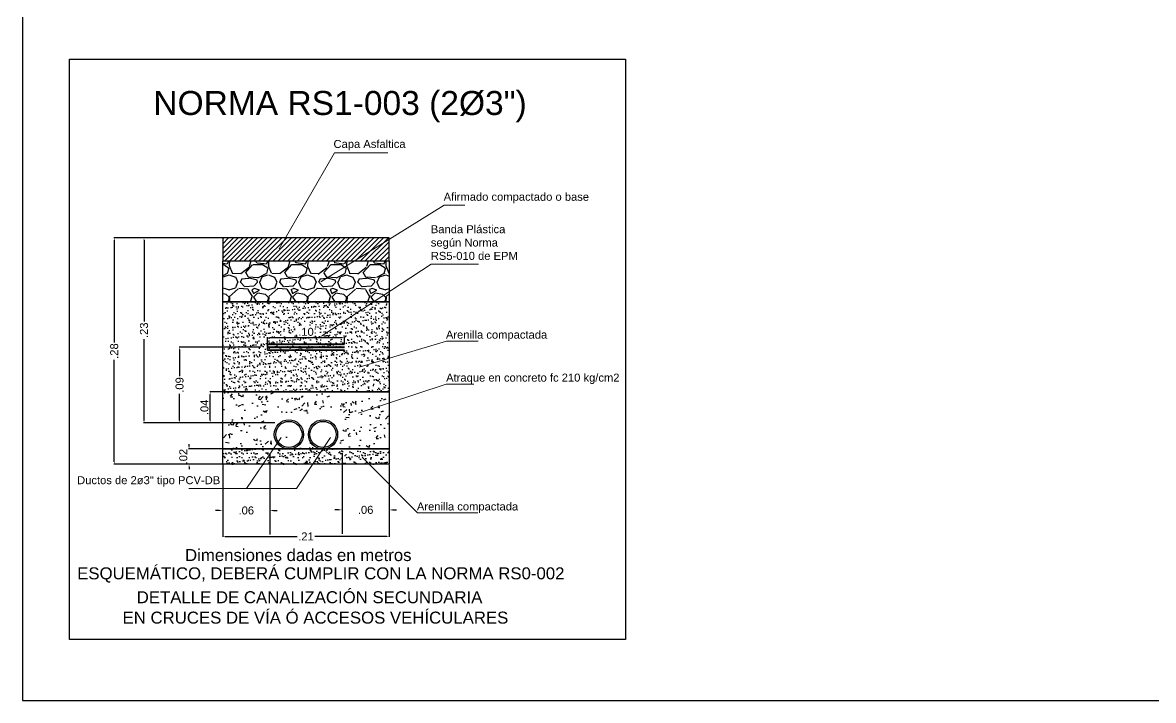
# Model space of a CAD drawing. Header units: metres. Extents: x 227 to 376, y 149 to 264.
# Drawn here: x 227.17 to 255.43, y 149.48 to 166.42 of the extents above; entities that cross this region are included whole.
import ezdxf

# ---------------------------------------------------------------- set-up
doc = ezdxf.new("R2010")
doc.units = ezdxf.units.M
doc.layers.get('Defpoints').update_dxf_attribs({"color": 1})
for name, color, linetype in [('Afirmado Compactado', 1, 'Continuous'), ('Arenilla Compactada', 8, 'Continuous'), ('Banda Plastica', 250, 'Continuous'), ('Carpeta Asfaltica', 250, 'Continuous'), ('Concreto', 8, 'Continuous')]:
    doc.layers.add(name, color=color, linetype=linetype)
for name, color, linetype, lineweight in [('Cotas', 255, 'Continuous', 25), ('Esquemas', 7, 'Continuous', 25), ('textos', 7, 'Continuous', 13), ('Tuberia', 8, 'Continuous', 25)]:
    doc.layers.add(name, color=color, linetype=linetype, lineweight=lineweight)
doc.styles.add('0.2', font='', dxfattribs={"height": 0.2})
doc.styles.add('0.3', font='', dxfattribs={"height": 0.3})
doc.styles.add('0.6', font='', dxfattribs={"height": 0.6})
doc.styles.get('0.2').set_extended_font_data('@Arial Unicode MS')
doc.styles.get('0.3').set_extended_font_data('@Arial Unicode MS')
doc.styles.get('0.6').set_extended_font_data('@Arial Unicode MS')
doc.dimstyles.new('500', dxfattribs={"dimscale": 0.1, "dimtxt": 0.2, "dimasz": 0.6, "dimexe": 0.1, "dimexo": 0.1, "dimgap": 0.4, "dimtad": 1, "dimzin": 4, "dimdsep": 46, "dimtxsty": '0.2', "dimcen": 0.09, "dimdle": 0.001, "dimclrd": 256, "dimclre": 256, "dimclrt": 256, "dimadec": 0, "dimazin": 0, "dimtfac": 1, "dimtix": 1, "dimtofl": 0, "dimtmove": 2, "dimatfit": 3, "dimfxl": 1, "dimtolj": 1, "dimtzin": 4, "dimlwd": -1, "dimarcsym": 0})
doc.dimstyles.new('500 mask', dxfattribs={"dimtxt": 0.2, "dimasz": 0.09, "dimexe": 0.6, "dimexo": 0.4, "dimgap": 0.4, "dimtad": 1, "dimlfac": 0.05, "dimzin": 4, "dimdsep": 46, "dimtxsty": '0.2', "dimcen": 0.09, "dimdle": 0.001, "dimclrd": 256, "dimclre": 256, "dimclrt": 256, "dimadec": 0, "dimazin": 0, "dimtfac": 1, "dimtix": 1, "dimtofl": 0, "dimtmove": 2, "dimatfit": 3, "dimfxl": 1, "dimtfill": 1, "dimtolj": 1, "dimtzin": 4, "dimlwd": -1, "dimarcsym": 0})

# ---------------------------------------------------------------- blocks, each defined once
blk = doc.blocks.new('*D11')
at = {"layer": 'Cotas', "linetype": 'ByBlock', "lineweight": -2, "transparency": 16777216}
for p, q in [((233.129, 158.308), (231.087, 158.308)), ((233.476, 156.421), (231.087, 156.421))]:
    blk.add_line(p, q, dxfattribs=at)
at = {"layer": 'Cotas', "linetype": 'Continuous', "transparency": 16777216}
for p, q in [((231.097, 158.248), (231.097, 157.581)), ((231.097, 156.481), (231.097, 157.149))]:
    blk.add_line(p, q, dxfattribs=at)
at = {"layer": 'Cotas', "transparency": 16777216}
for points in [[(231.087, 158.248), (231.107, 158.248), (231.097, 158.308)], [(231.087, 156.481), (231.107, 156.481), (231.097, 156.421)]]:
    blk.add_solid(points, dxfattribs=at)
at = {"layer": 'Defpoints', "color": 0, "transparency": 16777216}
for p in [(231.097, 158.308), (233.139, 158.308), (233.486, 156.421)]:
    blk.add_point(p, dxfattribs=at)
at = {"layer": 'Cotas', "transparency": 16777216, "insert": (231.097, 157.365), "char_height": 0.2, "attachment_point": 5, "rotation": 90, "style": '0.2', "bg_fill": 3, "box_fill_scale": 1.1, "bg_fill_color": 256, "bg_fill_true_color": 13158600, "bg_fill_transparency": 0}
blk.add_mtext('\\A1;.09', dxfattribs=at)
blk = doc.blocks.new('*D12')
at = {"layer": 'Cotas', "linetype": 'ByBlock', "lineweight": -2, "transparency": 16777216}
for p, q in [((232.167, 155.767), (231.324, 155.767)), ((232.167, 155.382), (231.324, 155.382))]:
    blk.add_line(p, q, dxfattribs=at)
at = {"layer": 'Cotas', "linetype": 'Continuous', "transparency": 16777216}
for p, q in [((231.334, 155.827), (231.334, 155.887)), ((231.334, 155.322), (231.334, 155.262))]:
    blk.add_line(p, q, dxfattribs=at)
at = {"layer": 'Cotas', "transparency": 16777216}
for points in [[(231.324, 155.827), (231.344, 155.827), (231.334, 155.767)], [(231.324, 155.322), (231.344, 155.322), (231.334, 155.382)]]:
    blk.add_solid(points, dxfattribs=at)
at = {"layer": 'Defpoints', "color": 0, "transparency": 16777216}
for p in [(232.177, 155.767), (232.177, 155.382)]:
    blk.add_point(p, dxfattribs=at)
at = {"layer": 'Cotas', "transparency": 16777216, "insert": (231.191, 155.574), "char_height": 0.2, "attachment_point": 5, "rotation": 90, "style": '0.2', "bg_fill": 3, "box_fill_scale": 1.1, "bg_fill_color": 256, "bg_fill_true_color": 13158600, "bg_fill_transparency": 0}
blk.add_mtext('\\A1;.02', dxfattribs=at)
at = {"layer": 'Defpoints', "color": 0, "transparency": 16777216}
blk.add_point((231.334, 155.382), dxfattribs=at)
blk = doc.blocks.new('*D13')
at = {"layer": 'Cotas', "linetype": 'ByBlock', "lineweight": -2, "transparency": 16777216}
for p, q in [((232.167, 161.042), (230.198, 161.042)), ((233.476, 156.421), (230.198, 156.421))]:
    blk.add_line(p, q, dxfattribs=at)
at = {"layer": 'Cotas', "linetype": 'Continuous', "transparency": 16777216}
for p, q in [((230.208, 160.982), (230.208, 158.948)), ((230.208, 156.481), (230.208, 158.516))]:
    blk.add_line(p, q, dxfattribs=at)
at = {"layer": 'Cotas', "transparency": 16777216}
for points in [[(230.198, 160.982), (230.218, 160.982), (230.208, 161.042)], [(230.198, 156.481), (230.218, 156.481), (230.208, 156.421)]]:
    blk.add_solid(points, dxfattribs=at)
at = {"layer": 'Defpoints', "color": 0, "transparency": 16777216}
for p in [(230.208, 161.042), (232.177, 161.042), (233.486, 156.421)]:
    blk.add_point(p, dxfattribs=at)
at = {"layer": 'Cotas', "transparency": 16777216, "insert": (230.208, 158.732), "char_height": 0.2, "attachment_point": 5, "rotation": 90, "style": '0.2', "bg_fill": 3, "box_fill_scale": 1.1, "bg_fill_color": 256, "bg_fill_true_color": 13158600, "bg_fill_transparency": 0}
blk.add_mtext('\\A1;.23', dxfattribs=at)
blk = doc.blocks.new('*D28')
at = {"layer": 'Cotas', "linetype": 'ByBlock', "lineweight": -2, "transparency": 16777216}
for p, q in [((233.293, 158.395), (233.293, 158.56)), ((235.219, 158.395), (235.219, 158.56))]:
    blk.add_line(p, q, dxfattribs=at)
at = {"layer": 'Cotas', "linetype": 'Continuous', "transparency": 16777216}
blk.add_line((233.353, 158.55), (235.159, 158.55), dxfattribs=at)
at = {"layer": 'Cotas', "transparency": 16777216}
for points in [[(233.353, 158.56), (233.353, 158.54), (233.293, 158.55)], [(235.159, 158.56), (235.159, 158.54), (235.219, 158.55)]]:
    blk.add_solid(points, dxfattribs=at)
at = {"layer": 'Defpoints', "color": 0, "transparency": 16777216}
for p in [(235.219, 158.55), (233.293, 158.385), (235.219, 158.385)]:
    blk.add_point(p, dxfattribs=at)
at = {"layer": 'Cotas', "transparency": 16777216, "insert": (234.256, 158.692), "char_height": 0.2, "attachment_point": 5, "style": '0.2', "bg_fill": 3, "box_fill_scale": 1.1, "bg_fill_color": 256, "bg_fill_true_color": 13158600, "bg_fill_transparency": 0}
blk.add_mtext('\\A1;.10', dxfattribs=at)
blk = doc.blocks.new('*D16')
at = {"layer": 'Cotas', "linetype": 'ByBlock', "lineweight": -2, "transparency": 16777216}
for p, q in [((232.167, 157.191), (231.852, 157.191)), ((233.476, 156.421), (231.852, 156.421))]:
    blk.add_line(p, q, dxfattribs=at)
at = {"layer": 'Cotas', "linetype": 'Continuous', "transparency": 16777216}
blk.add_line((231.862, 156.481), (231.862, 157.131), dxfattribs=at)
at = {"layer": 'Cotas', "transparency": 16777216}
for points in [[(231.852, 157.131), (231.872, 157.131), (231.862, 157.191)], [(231.852, 156.481), (231.872, 156.481), (231.862, 156.421)]]:
    blk.add_solid(points, dxfattribs=at)
at = {"layer": 'Defpoints', "color": 0, "transparency": 16777216}
for p in [(231.862, 157.191), (232.177, 157.191), (233.486, 156.421)]:
    blk.add_point(p, dxfattribs=at)
at = {"layer": 'Cotas', "transparency": 16777216, "insert": (231.719, 156.806), "char_height": 0.2, "attachment_point": 5, "rotation": 90, "style": '0.2', "bg_fill": 3, "box_fill_scale": 1.1, "bg_fill_color": 256, "bg_fill_true_color": 13158600, "bg_fill_transparency": 0}
blk.add_mtext('\\A1;.04', dxfattribs=at)
blk = doc.blocks.new('*D19')
at = {"layer": 'Cotas', "linetype": 'ByBlock', "lineweight": -2, "transparency": 16777216}
for p, q in [((232.167, 161.042), (229.454, 161.042)), ((232.167, 155.382), (229.454, 155.382))]:
    blk.add_line(p, q, dxfattribs=at)
at = {"layer": 'Cotas', "linetype": 'Continuous', "transparency": 16777216}
for p, q in [((229.464, 160.982), (229.464, 158.428)), ((229.464, 155.442), (229.464, 157.996))]:
    blk.add_line(p, q, dxfattribs=at)
at = {"layer": 'Cotas', "transparency": 16777216}
for points in [[(229.454, 160.982), (229.474, 160.982), (229.464, 161.042)], [(229.454, 155.442), (229.474, 155.442), (229.464, 155.382)]]:
    blk.add_solid(points, dxfattribs=at)
at = {"layer": 'Defpoints', "color": 0, "transparency": 16777216}
for p in [(232.177, 161.042), (229.464, 155.382), (232.177, 155.382)]:
    blk.add_point(p, dxfattribs=at)
at = {"layer": 'Cotas', "transparency": 16777216, "insert": (229.464, 158.212), "char_height": 0.2, "attachment_point": 5, "rotation": 90, "style": '0.2', "bg_fill": 3, "box_fill_scale": 1.1, "bg_fill_color": 256, "bg_fill_true_color": 13158600, "bg_fill_transparency": 0}
blk.add_mtext('\\A1;.28', dxfattribs=at)
blk = doc.blocks.new('*D21')
at = {"layer": 'Cotas', "linetype": 'ByBlock', "lineweight": -2, "transparency": 16777216}
for p, q in [((232.177, 155.372), (232.177, 153.569)), ((236.336, 155.372), (236.336, 153.569))]:
    blk.add_line(p, q, dxfattribs=at)
at = {"layer": 'Cotas', "linetype": 'Continuous', "transparency": 16777216}
for p, q in [((232.237, 153.579), (234.06, 153.579)), ((236.276, 153.579), (234.453, 153.579))]:
    blk.add_line(p, q, dxfattribs=at)
at = {"layer": 'Cotas', "transparency": 16777216}
for points in [[(232.237, 153.589), (232.237, 153.569), (232.177, 153.579)], [(236.276, 153.589), (236.276, 153.569), (236.336, 153.579)]]:
    blk.add_solid(points, dxfattribs=at)
at = {"layer": 'Defpoints', "color": 0, "transparency": 16777216}
for p in [(232.177, 155.382), (236.336, 155.382), (236.336, 153.579)]:
    blk.add_point(p, dxfattribs=at)
at = {"layer": 'Cotas', "transparency": 16777216, "insert": (234.256, 153.579), "char_height": 0.2, "attachment_point": 5, "style": '0.2', "bg_fill": 3, "box_fill_scale": 1.1, "bg_fill_color": 256, "bg_fill_true_color": 13158600, "bg_fill_transparency": 0}
blk.add_mtext('\\A1;.21', dxfattribs=at)
blk = doc.blocks.new('*D24')
at = {"layer": 'Cotas', "lineweight": -2, "transparency": 16777216}
for p, q in [((233.352, 155.662), (233.352, 153.627)), ((232.177, 154.727), (232.177, 153.627))]:
    blk.add_line(p, q, dxfattribs=at)
at = {"layer": 'Cotas', "transparency": 16777216}
for p, q in [((232.087, 154.227), (231.997, 154.227)), ((233.442, 154.227), (233.532, 154.227))]:
    blk.add_line(p, q, dxfattribs=at)
for points in [[(232.087, 154.242), (232.087, 154.212), (232.177, 154.227)], [(233.442, 154.242), (233.442, 154.212), (233.352, 154.227)]]:
    blk.add_solid(points, dxfattribs=at)
at = {"layer": 'Defpoints', "color": 0, "transparency": 16777216}
for p in [(233.352, 156.062), (232.177, 155.127), (232.177, 154.227)]:
    blk.add_point(p, dxfattribs=at)
at = {"layer": 'Cotas', "transparency": 16777216, "insert": (232.764, 154.227), "char_height": 0.2, "attachment_point": 5, "style": '0.2'}
blk.add_mtext('\\A1;.06', dxfattribs=at)
blk = doc.blocks.new('*D25')
at = {"layer": 'Cotas', "lineweight": -2, "transparency": 16777216}
for p, q in [((235.158, 155.662), (235.158, 153.642)), ((236.336, 154.917), (236.336, 153.642))]:
    blk.add_line(p, q, dxfattribs=at)
at = {"layer": 'Cotas', "transparency": 16777216}
for p, q in [((235.068, 154.242), (234.978, 154.242)), ((236.426, 154.242), (236.516, 154.242))]:
    blk.add_line(p, q, dxfattribs=at)
for points in [[(235.068, 154.257), (235.068, 154.227), (235.158, 154.242)], [(236.426, 154.257), (236.426, 154.227), (236.336, 154.242)]]:
    blk.add_solid(points, dxfattribs=at)
at = {"layer": 'Defpoints', "color": 0, "transparency": 16777216}
for p in [(235.158, 156.062), (236.336, 155.317), (236.336, 154.242)]:
    blk.add_point(p, dxfattribs=at)
at = {"layer": 'Cotas', "transparency": 16777216, "insert": (235.747, 154.242), "char_height": 0.2, "attachment_point": 5, "style": '0.2'}
blk.add_mtext('\\A1;.06', dxfattribs=at)

msp = doc.modelspace()

# ---------------------------------------------------------------- hatches: boundary and pattern name
at = {"layer": 'Afirmado Compactado'}
h = msp.add_hatch(dxfattribs=at)
h.set_pattern_fill('GRAVEL', color=256, scale=0.038509)
h.set_pattern_definition([(228.012788, (-479.048064, 87.544866), (-7.8250950555, -8.803231936), [0.1315946, -13.0278913]), (184.969741, (-479.136096, 87.447053), (11.7376425776, 0.9781369376), [0.2258205, -22.356223]), (132.510447, (-479.36107, 87.42749), (9.7813688227, -10.7595056967), [0.159229, -15.7636859]), (267.273689, (-479.74254, 87.182956), (0.978136884, 19.562737637), [0.2056415, -20.3585088]), (292.833654, (-479.752322, 86.977547), (-4.8906844097, 11.737642582), [0.2016478, -19.9631606]), (357.273689, (-479.67407, 86.7917), (-19.562737637, 0.978136884), [0.2056415, -20.3585088]), (37.6942405, (-479.468663, 86.78192), (-12.7157794636, -9.7813688193), [0.2719504, -26.9230695]), (72.2553284, (-479.253473, 86.948203), (6.8469581748, 21.5190114002), [0.2567492, -25.4181795]), (121.4295656, (-479.17522, 87.192737), (-7.825095056, 12.7157794634), [0.206338, -20.4274822]), (175.236358, (-479.28282, 87.3688), (10.7595057, -0.978136884), [0.2355667, -11.5427611]), (222.397438, (-479.51757, 87.388364), (-11.7376425819, -10.7595057008), [0.3046388, -30.1592613]), (138.814075, (-478.77419, 87.17317), (-6.846958173, 5.868821292), [0.1039769, -10.2937608]), (171.4692344, (-478.852437, 87.241644), (12.7157794645, -1.9562737615), [0.1978155, -19.5837787]), (225, (-479.04806, 87.271), (-2e-16, -0.9781369), [0.1383291, -1.2449653]), (203.19859, (-479.11653, 87.38836), (4.89068441, 1.956273763), [0.074493, -7.3747756]), (291.80141, (-479.185, 87.35902), (-0.97813688, 2.934410645), [0.1053483, -5.16208]), (30.963757, (-479.14588, 87.2612), (2.934410646, 1.956273764), [0.1711045, -5.5323646]), (161.56505, (-478.99916, 87.34924), (1.95627376, -0.97813688), [0.1237255, -2.9694149]), (16.38954, (-479.75232, 87.35902), (9.7813688186, 2.9344106456), [0.1733259, -17.1593039]), (70.346176, (-479.58604, 87.40793), (-3.912547528, -10.7595057), [0.1454108, -14.3956393]), (293.19859, (-478.99916, 87.54487), (-1.956273763, 4.89068441), [0.1489849, -7.3002836]), (343.61046, (-478.94047, 87.407927), (-9.7813688188, 2.934410645), [0.1733259, -17.1593039]), (339.443955, (-479.75232, 86.75258), (-4.89068441, 1.956273764), [0.167144, -8.1900612]), (294.775141, (-479.59582, 86.69389), (-4.890684415, 10.759505698), [0.1400477, -13.8647412]), (66.80141, (-478.98938, 86.56673), (1.956273763, 4.89068441), [0.1489849, -7.3002836]), (17.354025, (-478.93069, 86.70367), (-12.715779464, -3.9125475282), [0.163966, -16.2325959]), (69.443955, (-479.46866, 86.56673), (-1.956273764, -4.89068441), [0.083572, -8.2736332]), (101.309932, (-479.04806, 86.56673), (-0.97813688, 3.912547527), [0.0498752, -4.9376638]), (165.963757, (-479.05785, 86.61564), (2.934410646, -0.97813688), [0.2016478, -3.8313139]), (186.009006, (-479.253473, 86.664543), (9.7813688185, 0.9781368824), [0.186873, -18.5004058]), (303.690068, (-479.14588, 87.17317), (-0.97813688, 1.95627376), [0.1410689, -3.3856538]), (353.1572266, (-479.067627, 87.055798), (16.6283269917, -1.9562737628), [0.246289, -24.3825684]), (60.945396, (-478.82309, 87.02645), (-3.912547528, -6.846958173), [0.100705, -9.9698305]), (90, (-478.7742, 87.1145), (-0.9781369, 0.9781369), [0.0586882, -0.9194487]), (120.256437, (-479.273035, 86.69389), (3.912547527, -6.846958173), [0.1358867, -13.4528252]), (48.012787, (-479.341505, 86.81126), (7.8250950555, 8.803231936), [0.2631892, -12.8962966]), (0, (-479.1654, 87.0069), (0.9781369, 0.9781369), [0.2543156, -0.7238213]), (325.3048465, (-478.911125, 87.00689), (9.781368822, -6.8469581677), [0.1546571, -15.3110449]), (254.054604, (-478.78397, 86.91886), (-0.978136882, -3.912547527), [0.1424187, -6.9785253]), (207.6459754, (-478.823092, 86.78192), (-18.584600756, -9.7813688173), [0.231882, -22.9563583]), (175.426079, (-479.0285, 86.674324), (-12.7157794641, 0.9781368819), [0.2453158, -24.2862324])])
h.paths.add_polyline_path([(232.177, 160.465), (232.177, 159.444), (236.336, 159.444), (236.336, 160.465)])
at = {"layer": 'Arenilla Compactada'}
h = msp.add_hatch(dxfattribs=at)
h.set_pattern_fill('AR-SAND', color=256, scale=0.003851)
h.set_pattern_definition([(37.5, (-479.75232, 86.56673), (-0.006161613, 0.18846974), [0, -0.148676806, 0, -0.16628327, 0, -0.158947243]), (7.5, (-479.75232, 86.56673), (0.17310839, 0.276044515), [0, -0.080207224, 0, -0.134004753, 0, -0.051352186]), (327.5, (-479.87263, 86.56673), (0.30460583, 0.00055345), [0, -0.048906844, 0, -0.17606464, 0, -0.229862167]), (317.5, (-479.87263, 86.56673), (0.29404044, 0.08584858), [0, -0.024453422, 0, -0.115420152, 0, -0.13204848])])
h.paths.add_polyline_path([(232.177, 159.444), (232.177, 157.191), (236.336, 157.191), (236.336, 159.444)])
h = msp.add_hatch(dxfattribs=at)
h.set_pattern_fill('AR-SAND', color=256, scale=0.003851)
h.set_pattern_definition([(37.5, (-479.75232, 86.48971), (-0.006161613, 0.18846974), [0, -0.148676806, 0, -0.16628327, 0, -0.158947243]), (7.5, (-479.75232, 86.4897), (0.17310839, 0.276044515), [0, -0.080207224, 0, -0.134004753, 0, -0.051352186]), (327.5, (-479.87263, 86.48971), (0.30460583, 0.00055345), [0, -0.048906844, 0, -0.17606464, 0, -0.229862167]), (317.5, (-479.87263, 86.4897), (0.29404044, 0.08584858), [0, -0.024453422, 0, -0.115420152, 0, -0.13204848])])
h.paths.add_polyline_path([(236.336, 155.382), (236.336, 155.767), (232.177, 155.767), (232.177, 155.382)])
at = {"layer": 'Carpeta Asfaltica'}
h = msp.add_hatch(dxfattribs=at)
h.set_pattern_fill('ANSI31', color=256, scale=0.026957)
h.set_pattern_definition([(45, (-479.75232, 85.266185), (-0.060519132, 0.060519132), [])])
h.paths.add_polyline_path([(236.336, 160.465), (236.336, 161.042), (232.177, 161.042), (232.177, 160.465)])

# ---------------------------------------------------------------- linework, layer by layer
at = {"layer": 'Tuberia'}
for radius in [0.366, 0.327]:
    msp.add_circle((234.682, 156.128), radius, dxfattribs=at)

# ---------------------------------------------------------------- texts
at = {"layer": 'textos'}
for s, height, style, p in [('NORMA RS1-003 (2%%C3")', 0.6, '0.6', (230.441, 164.114)), ('Capa Asfaltica', 0.2, '0.2', (234.944, 163.29)), ('Arenilla compactada', 0.2, '0.2', (237.754, 158.523)), ('Arenilla compactada', 0.2, '0.2', (237.028, 154.228)), ('Dimensiones dadas en metros', 0.3, '0.3', (231.234, 152.963)), ('DETALLE DE CANALIZACIÓN SECUNDARIA', 0.3, '0.3', (230.026, 151.909)), ('EN CRUCES DE VÍA Ó ACCESOS VEHÍCULARES', 0.3, '0.3', (229.672, 151.399))]:
    msp.add_text(s, height=height, dxfattribs=dict(at, style=style)).set_placement(p)
for s, insert, char_height, width, attachment_point, style in [('Afirmado compactado o base', (237.697, 162.17), 0.2, 5.41423, 1, '0.2'), ('Atraque en concreto fc 210 kg/cm2', (237.759, 157.649), 0.2, 5.13091, 1, '0.2'), ('Ductos de 2ø3" tipo PCV-DB', (228.536, 155.085), 0.2, 3.96108, 1, '0.2'), ('ESQUEMÁTICO, DEBERÁ CUMPLIR CON LA NORMA RS0-002', (234.627, 152.615), 0.3, 12.24143, 5, '0.3')]:
    msp.add_mtext(s, dxfattribs=dict(at, insert=insert, char_height=char_height, width=width, attachment_point=attachment_point, style=style))
at = {"layer": 'textos', "insert": (237.376, 161.359), "char_height": 0.2, "attachment_point": 1, "style": '0.2'}
msp.add_mtext('Banda Plástica \\Psegún Norma \\PRS5-010 de EPM', dxfattribs=at)

# ---------------------------------------------------------------- leaders
at = {"layer": 'textos'}
for points in [[(234.631, 159.942), (237.712, 161.857), (238.227, 161.857)], [(235.583, 157.808), (237.765, 158.46), (238.559, 158.46)], [(235.562, 156.66), (237.759, 157.387), (238.45, 157.387)], [(235.66, 155.557), (237.04, 154.168), (238.548, 154.168)]]:
    msp.add_leader(points, dimstyle='500', override={"dimgap": 0.4, "dimtad": 0, "dimlfac": 0.05, "dimfxl": 0.06, "dimtfill": 1, "dimarcsym": 1}, dxfattribs=at)

# ---------------------------------------------------------------- next in the draw order: dimensions: what is measured, and where the dimension line sits
at = {"layer": 'Cotas'}
dim = msp.add_linear_dim(base=(231.097, 158.308), p1=(233.486, 156.421), p2=(233.139, 158.308), angle=90, dimstyle='500', override={"dimlfac": 0.05, "dimfxl": 0.06, "dimtfill": 1, "dimarcsym": 1}, dxfattribs=at)
dim.commit()
dim.dimension.update_dxf_attribs({"geometry": '*D11', "text_midpoint": (231.097, 157.365), "dimtype": 160})
dim = msp.add_linear_dim(base=(231.334, 155.382), p1=(232.177, 155.767), p2=(232.177, 155.382), angle=90, dimstyle='500', override={"dimlfac": 0.05, "dimfxl": 0.06, "dimtfill": 1, "dimarcsym": 1}, dxfattribs=at)
dim.commit()
dim.dimension.update_dxf_attribs({"geometry": '*D12', "text_midpoint": (231.191, 155.574)})

# ---------------------------------------------------------------- next in the draw order: dimensions: what is measured, and where the dimension line sits
dim = msp.add_linear_dim(base=(230.208, 161.042), p1=(233.486, 156.421), p2=(232.177, 161.042), angle=90, dimstyle='500', override={"dimlfac": 0.05, "dimfxl": 0.06, "dimtfill": 1, "dimarcsym": 1}, dxfattribs=at)
dim.commit()
dim.dimension.update_dxf_attribs({"geometry": '*D13', "text_midpoint": (230.208, 158.732), "dimtype": 160})

# ---------------------------------------------------------------- next in the draw order: linework, layer by layer
at = {"layer": 'Banda Plastica', "lineweight": 35}
msp.add_line((233.293, 158.231), (235.219, 158.231), dxfattribs=at)

# ---------------------------------------------------------------- next in the draw order: dimensions: what is measured, and where the dimension line sits
at = {"layer": 'Cotas'}
dim = msp.add_linear_dim(base=(235.219, 158.55), p1=(233.293, 158.385), p2=(235.219, 158.385), dimstyle='500', override={"dimlfac": 0.05, "dimfxl": 0.06, "dimtfill": 1, "dimarcsym": 1}, dxfattribs=at)
dim.commit()
dim.dimension.update_dxf_attribs({"geometry": '*D28', "text_midpoint": (234.256, 158.692)})
dim = msp.add_linear_dim(base=(231.862, 157.191), p1=(233.486, 156.421), p2=(232.177, 157.191), angle=90, dimstyle='500', override={"dimlfac": 0.05, "dimfxl": 0.06, "dimtfill": 1, "dimarcsym": 1}, dxfattribs=at)
dim.commit()
dim.dimension.update_dxf_attribs({"geometry": '*D16', "text_midpoint": (231.719, 156.806)})

# ---------------------------------------------------------------- next in the draw order: leaders
at = {"layer": 'textos'}
msp.add_leader([(233.589, 160.768), (234.967, 163.169), (236.301, 163.169)], dimstyle='500', override={"dimgap": 0.4, "dimtad": 0, "dimlfac": 0.05, "dimfxl": 0.06, "dimtfill": 1, "dimarcsym": 1}, dxfattribs=at)

# ---------------------------------------------------------------- next in the draw order: hatches: boundary and pattern name
at = {"layer": 'Banda Plastica'}
h = msp.add_hatch(color=256, dxfattribs=at)
h.dxf.hatch_style = 1
h.paths.add_polyline_path([(235.219, 158.385), (233.293, 158.385), (233.293, 158.308), (235.219, 158.308)])
h = msp.add_hatch(color=256, dxfattribs=at)
h.dxf.hatch_style = 1
h.paths.add_polyline_path([(235.219, 158.308), (233.293, 158.308), (233.293, 158.231), (235.219, 158.231)])

# ---------------------------------------------------------------- next in the draw order: linework, layer by layer
at = {"layer": 'Banda Plastica', "lineweight": 35}
for p, q in [((233.293, 158.385), (235.219, 158.385)), ((233.293, 158.385), (233.293, 158.308)), ((233.293, 158.308), (235.219, 158.308)), ((233.293, 158.308), (235.219, 158.308)), ((233.293, 158.308), (233.293, 158.231))]:
    msp.add_line(p, q, dxfattribs=at)
at = {"layer": 'Tuberia'}
for radius in [0.366, 0.327]:
    msp.add_circle((233.83, 156.128), radius, dxfattribs=at)

# ---------------------------------------------------------------- next in the draw order: dimensions: what is measured, and where the dimension line sits
at = {"layer": 'Cotas'}
dim = msp.add_linear_dim(base=(229.464, 155.382), p1=(232.177, 161.042), p2=(232.177, 155.382), angle=90, dimstyle='500', override={"dimlfac": 0.05, "dimfxl": 0.06, "dimtfill": 1, "dimarcsym": 1}, dxfattribs=at)
dim.commit()
dim.dimension.update_dxf_attribs({"geometry": '*D19', "text_midpoint": (229.464, 158.212), "dimtype": 160})

# ---------------------------------------------------------------- next in the draw order: leaders
at = {"layer": 'textos'}
msp.add_leader([(234.65, 158.591), (237.381, 160.387), (238.571, 160.387)], dimstyle='500', override={"dimgap": 0.4, "dimtad": 0, "dimlfac": 0.05, "dimfxl": 0.06, "dimtfill": 1, "dimarcsym": 1}, dxfattribs=at)

# ---------------------------------------------------------------- next in the draw order: hatches: boundary and pattern name
at = {"layer": 'Concreto'}
h = msp.add_hatch(dxfattribs=at)
h.set_pattern_fill('AR-CONC', color=256, scale=0.003851)
h.set_pattern_definition([(50, (-322744.59416, -452155.3028), (0.7015808821, -0.0613803442), [0.0733602661, -0.8069629275]), (355, (-322744.59416, -452155.3028), (-0.1357200407, 0.7357470349), [0.0586882129, -0.6455725916]), (100.4514447, (-322744.5357, -452155.3079), (0.56586083955, 0.6743666607), [0.0623466328, -0.6858135297]), (46.1842, (-322744.5942, -452155.1072), (1.0439071173, -0.1619021715), [0.1100403992, -1.2104443913]), (96.6355576, (-322744.5072, -452155.1207), (0.9142273206, 0.9528213307), [0.0935199874, -1.0287212236]), (351.18415117, (-322744.5942, -452155.1072), (0.9142273206, 0.9528213307), [0.0880321926, -0.9683544807]), (21, (-322744.49635, -452155.1561), (0.58385680284, -0.39381638613), [0.0733602661, -0.8069629275]), (326, (-322744.49635, -452155.1561), (0.2379954461, 0.7092954443), [0.0586882129, -0.645570342]), (71.451445, (-322744.4477, -452155.1889), (0.8218522476, 0.31547906185), [0.0623466328, -0.6858123475]), (37.5, (-322744.59416, -452155.3028), (0.01189400296, 0.32561575618), [0, -0.63774524697, 0, -0.65535171084, 0, -0.64801568423]), (7.5, (-322744.59416, -452155.3028), (0.25731801706, 0.38578864203), [0, -0.37364828887, 0, -0.62307319374, 0, -0.24697956267]), (327.5, (-322744.81228, -452155.3028), (0.52215024396, -0.02206100703), [0, -0.24453422046, 0, -0.76294676785, 0, -1.01237167272]), (317.5, (-322744.9101, -452155.3028), (0.57043549446, 0.09791570337), [0, -0.3178944866, 0, -0.5066749048, 0, -0.71893060816])])
edge = h.paths.add_edge_path()
edge.add_line((235.042, 156.062), (234.322, 156.062))
edge.add_arc((234.682, 156.128), 0.366, 190.3447, 349.6553)
h.paths.add_polyline_path([(236.336, 155.767), (236.336, 157.191), (232.177, 157.191), (232.177, 155.767)])
h.paths.add_polyline_path([(235.158, 156.658), (235.158, 156.062), (233.352, 156.062), (233.352, 156.658)], flags=16)
edge = h.paths.add_edge_path()
edge.add_line((234.19, 156.062), (233.47, 156.062))
edge.add_arc((233.83, 156.128), 0.366, 190.3447, 349.6553)

# ---------------------------------------------------------------- next in the draw order: linework, layer by layer
at = {"layer": 'Afirmado Compactado'}
msp.add_lwpolyline([(232.177, 160.465), (236.336, 160.465), (236.336, 159.444), (232.177, 159.444)], close=True, dxfattribs=at)
at = {"layer": 'Arenilla Compactada'}
msp.add_lwpolyline([(232.177, 159.444), (236.336, 159.444), (236.336, 157.191), (232.177, 157.191)], close=True, dxfattribs=at)
at = {"layer": 'Carpeta Asfaltica'}
msp.add_lwpolyline([(232.177, 160.465), (236.336, 160.465), (236.336, 161.042), (232.177, 161.042)], close=True, dxfattribs=at)
at = {"layer": 'Concreto'}
msp.add_lwpolyline([(232.177, 157.191), (236.336, 157.191), (236.336, 155.767), (232.177, 155.767)], close=True, dxfattribs=at)

# ---------------------------------------------------------------- next in the draw order: leaders
at = {"layer": 'textos'}
msp.add_leader([(233.64, 156.055), (232.771, 154.781), (231.332, 154.781)], dimstyle='500', override={"dimgap": 0.4, "dimtad": 0, "dimlfac": 0.05, "dimfxl": 0.06, "dimtfill": 1, "dimarcsym": 1}, dxfattribs=at)

# ---------------------------------------------------------------- next in the draw order: dimensions: what is measured, and where the dimension line sits
at = {"layer": 'Cotas'}
dim = msp.add_linear_dim(base=(236.336, 153.579), p1=(232.177, 155.382), p2=(236.336, 155.382), dimstyle='500', override={"dimlfac": 0.05, "dimfxl": 0.06, "dimtfill": 1, "dimarcsym": 1}, dxfattribs=at)
dim.commit()
dim.dimension.update_dxf_attribs({"geometry": '*D21', "text_midpoint": (234.256, 153.579), "dimtype": 160})

# ---------------------------------------------------------------- next in the draw order: linework, layer by layer
at = {"layer": 'Arenilla Compactada'}
msp.add_lwpolyline([(232.177, 155.767), (236.336, 155.767), (236.336, 155.382), (232.177, 155.382)], close=True, dxfattribs=at)
at = {"layer": 'Esquemas'}
for points in [[(227.174, 149.48), (283.696, 149.48), (283.696, 217.113), (227.174, 217.113)], [(228.344, 165.511), (242.239, 165.511), (242.239, 151.006), (228.344, 151.006)]]:
    msp.add_lwpolyline(points, close=True, dxfattribs=at)

# ---------------------------------------------------------------- next in the draw order: dimensions: what is measured, and where the dimension line sits
at = {"layer": 'Cotas'}
for base, p1, p2, picture, middle in [((232.177, 154.227), (233.352, 156.062), (232.177, 155.127), '*D24', (232.764, 154.227)), ((236.336, 154.242), (235.158, 156.062), (236.336, 155.317), '*D25', (235.747, 154.242))]:
    dim = msp.add_linear_dim(base=base, p1=p1, p2=p2, dimstyle='500 mask', dxfattribs=at)
    dim.commit()
    dim.dimension.update_dxf_attribs({"geometry": picture, "text_midpoint": middle, "dimtype": 160})

# ---------------------------------------------------------------- next in the draw order: leaders
at = {"layer": 'textos'}
msp.add_leader([(234.872, 156.055), (234.016, 154.781), (232.578, 154.781)], dimstyle='500', override={"dimgap": 0.4, "dimtad": 0, "dimlfac": 0.05, "dimfxl": 0.06, "dimtfill": 1, "dimarcsym": 1}, dxfattribs=at)

doc.saveas('drawing.dxf')
